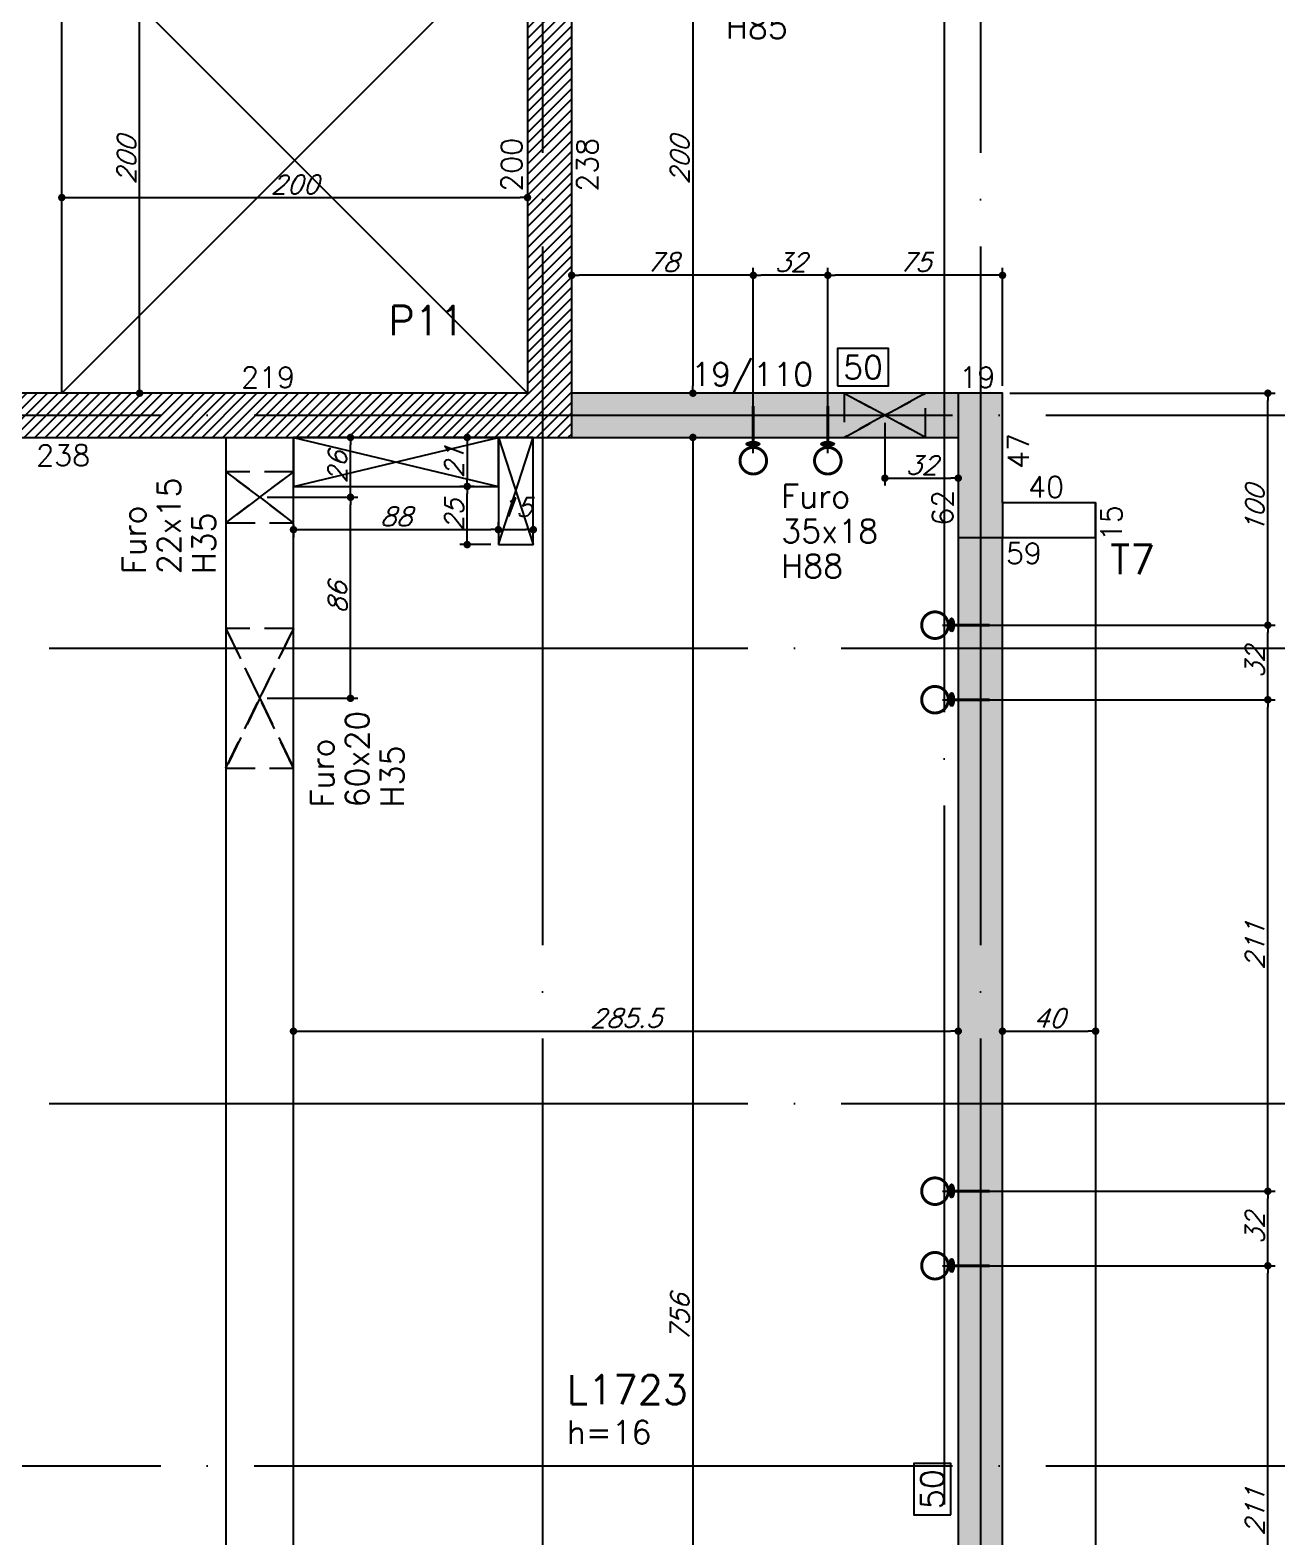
# Model space of a CAD drawing. Header units: millimetres. Extents: x -2368 to 4502, y -2283 to 2217.
# Drawn here: x 1837 to 2373, y 174 to 820 of the extents above; entities that cross this region are included whole.
import ezdxf
from ezdxf.enums import TextEntityAlignment as Align

# ---------------------------------------------------------------- set-up
doc = ezdxf.new("R2010")
doc.units = ezdxf.units.MM
doc.header["$LTSCALE"] = 50
doc.linetypes.add('EIXO', pattern=[6.8, 6, -0.4, 0, -0.4])
doc.linetypes.add('HIDDEN', pattern=[0.375, 0.25, -0.125])
for name, color, linetype in [('F-COTAS', 106, 'Continuous'), ('F-COTAS ANCORAGEM', 106, 'Continuous'), ('F-COTAS-FUROS', 50, 'Continuous'), ('F-COTAS-FUROS VIGA', 50, 'Continuous'), ('F-DESNIVEL-1', 254, 'Continuous'), ('F-EIXO', 12, 'EIXO'), ('F-FURO-PAREDE', 2, 'HIDDEN'), ('F-FURO-PAREDE-TEXTOS', 2, 'Continuous'), ('F-GANCHOS', 4, 'Continuous'), ('F-LAJES', 3, 'Continuous'), ('F-LAJES-DIM', 2, 'Continuous'), ('F-LAJES-NOME', 4, 'Continuous'), ('F-PILARES-DIM', 172, 'Continuous'), ('F-PILARES-HACH', 174, 'Continuous'), ('F-PILARES-M', 170, 'Continuous'), ('F-PILARES-NOME', 170, 'Continuous'), ('F-PILARES-S', 170, 'Continuous'), ('F-TEXTO', 6, 'Continuous'), ('F-VIGAS', 3, 'Continuous'), ('F-VIGAS-DIM', 2, 'Continuous'), ('F-VÃO', 1, 'Continuous')]:
    doc.layers.add(name, color=color, linetype=linetype)
doc.styles.add('CP-TEXT-INCL', font='romans.shx', dxfattribs={"oblique": 20})
doc.styles.add('MCP', font='romans.shx')
doc.styles.add('ROMANS', font='romans.shx')
doc.dimstyles.new('CP-COTAS-50', dxfattribs={"dimscale": 0.64, "dimtxt": 12.5, "dimasz": 5, "dimexe": 5, "dimexo": 5, "dimgap": 2.5, "dimtad": 1, "dimdec": 1, "dimdsep": 46, "dimtxsty": 'CP-TEXT-INCL', "dimblk1": 'DOT', "dimblk2": 'DOT', "dimsah": 1, "dimcen": 9, "dimclrd": 256, "dimclre": 256, "dimclrt": 256, "dimadec": 0, "dimazin": 0, "dimtfac": 1, "dimtdec": 1, "dimtmove": 2, "dimatfit": 3, "dimldrblk": 'DOT', "dimfxl": 0, "dimtolj": 1, "dimarcsym": 0})

# ---------------------------------------------------------------- blocks, each defined once
blk = doc.blocks.new('*U5')
at = {"layer": 'F-VIGAS-DIM', "color": 1}
blk.add_lwpolyline([(0, 0), (22, 0), (22, 16), (0, 16)], close=True, dxfattribs=at)
at = {"layer": 'F-VIGAS-DIM', "style": 'MCP'}
blk.add_attdef('DIM', text='', height=10, dxfattribs=at).set_placement((11, 8), align=Align.MIDDLE_CENTER)
blk = doc.blocks.new('*U13')
at = {"layer": 'F-EIXO'}
blk.add_line((0, 0), (4857.5, 0), dxfattribs=at)
at = {"layer": 'F-TEXTO', "style": 'ROMANS'}
blk.add_attdef('EIXO', text='', height=17.5, dxfattribs=at).set_placement((-28.21, 0), align=Align.MIDDLE_CENTER)
blk = doc.blocks.new('*U14')
at = {"layer": 'F-EIXO'}
blk.add_line((0, 0), (4945.5, 0), dxfattribs=at)
at = {"layer": 'F-TEXTO', "style": 'ROMANS'}
blk.add_attdef('EIXO', text='', height=17.5, dxfattribs=at).set_placement((-28.21, 0), align=Align.MIDDLE_CENTER)
blk = doc.blocks.new('*U18')
at = {"layer": 'F-EIXO'}
blk.add_line((0, 0), (0, -2728.58), dxfattribs=at)
at = {"layer": 'F-TEXTO', "style": 'ROMANS'}
blk.add_attdef('EIXO', text='', height=17.5, rotation=360, dxfattribs=at).set_placement((0, 28.21), align=Align.MIDDLE_CENTER)
blk = doc.blocks.new('*U23')
at = {"layer": 'F-EIXO'}
blk.add_line((0, 0), (0, -2828.58), dxfattribs=at)
at = {"layer": 'F-TEXTO', "style": 'ROMANS'}
blk.add_attdef('EIXO', text='', height=17.5, rotation=360, dxfattribs=at).set_placement((0, 28.21), align=Align.MIDDLE_CENTER)
blk = doc.blocks.new('_DOT')
at = {"color": 0, "linetype": 'ByBlock'}
blk.add_line((-0.5, 0), (-1, 0), dxfattribs=at)
at = {"color": 0, "linetype": 'ByBlock', "const_width": 0.5}
blk.add_lwpolyline([(-0.25, 0, 1), (0.25, 0, 1)], format="xyb", close=True, dxfattribs=at)
blk = doc.blocks.new('*D54')
at = {"layer": 'DEFPOINTS', "color": 0, "transparency": 16777216}
for p in [(1950.5, 390.6), (2236, 390.6), (2236, 390.6)]:
    blk.add_point(p, dxfattribs=at)
at = {"layer": 'F-COTAS', "lineweight": -2, "transparency": 16777216}
blk.add_line((1953.7, 390.6), (2232.8, 390.6), dxfattribs=at)
at = {"layer": 'F-COTAS', "lineweight": -2, "transparency": 16777216, "xscale": 3.2, "yscale": 3.2, "zscale": 3.2, "rotation": 180}
blk.add_blockref('_DOT', (1950.5, 390.6), dxfattribs=at)
at = {"layer": 'F-COTAS', "lineweight": -2, "transparency": 16777216, "xscale": 3.2, "yscale": 3.2, "zscale": 3.2}
blk.add_blockref('_DOT', (2236, 390.6), dxfattribs=at)
at = {"layer": 'F-COTAS', "transparency": 16777216, "insert": (2093.25, 396.2), "char_height": 8, "attachment_point": 5, "style": 'CP-TEXT-INCL'}
blk.add_mtext('\\A1;285.5', dxfattribs=at)
blk = doc.blocks.new('*D55')
at = {"layer": 'DEFPOINTS', "color": 0, "transparency": 16777216}
for p in [(2255, 390.6), (2295, 390.6), (2295, 390.6)]:
    blk.add_point(p, dxfattribs=at)
at = {"layer": 'F-COTAS', "lineweight": -2, "transparency": 16777216}
blk.add_line((2258.2, 390.6), (2291.8, 390.6), dxfattribs=at)
at = {"layer": 'F-COTAS', "lineweight": -2, "transparency": 16777216, "xscale": 3.2, "yscale": 3.2, "zscale": 3.2, "rotation": 180}
blk.add_blockref('_DOT', (2255, 390.6), dxfattribs=at)
at = {"layer": 'F-COTAS', "lineweight": -2, "transparency": 16777216, "xscale": 3.2, "yscale": 3.2, "zscale": 3.2}
blk.add_blockref('_DOT', (2295, 390.6), dxfattribs=at)
at = {"layer": 'F-COTAS', "transparency": 16777216, "insert": (2275, 396.2), "char_height": 8, "attachment_point": 5, "style": 'CP-TEXT-INCL'}
blk.add_mtext('\\A1;40', dxfattribs=at)
blk = doc.blocks.new('*D64')
at = {"layer": 'DEFPOINTS', "color": 0, "transparency": 16777216}
for p in [(1851, 748.47), (2051, 748.47), (2051, 748.47)]:
    blk.add_point(p, dxfattribs=at)
at = {"layer": 'F-COTAS', "lineweight": -2, "transparency": 16777216}
blk.add_line((1854.2, 748.47), (2047.8, 748.47), dxfattribs=at)
at = {"layer": 'F-COTAS', "lineweight": -2, "transparency": 16777216, "xscale": 3.2, "yscale": 3.2, "zscale": 3.2, "rotation": 180}
blk.add_blockref('_DOT', (1851, 748.47), dxfattribs=at)
at = {"layer": 'F-COTAS', "lineweight": -2, "transparency": 16777216, "xscale": 3.2, "yscale": 3.2, "zscale": 3.2}
blk.add_blockref('_DOT', (2051, 748.47), dxfattribs=at)
at = {"layer": 'F-COTAS', "transparency": 16777216, "insert": (1951, 754.07), "char_height": 8, "attachment_point": 5, "style": 'CP-TEXT-INCL'}
blk.add_mtext('\\A1;200', dxfattribs=at)
blk = doc.blocks.new('*D117')
at = {"layer": 'DEFPOINTS', "color": 0, "transparency": 16777216}
for p in [(2122.05, 864.5), (2122.05, 664.5), (2122.05, 664.5)]:
    blk.add_point(p, dxfattribs=at)
at = {"layer": 'F-COTAS', "lineweight": -2, "transparency": 16777216}
blk.add_line((2122.05, 861.3), (2122.05, 667.7), dxfattribs=at)
at = {"layer": 'F-COTAS', "lineweight": -2, "transparency": 16777216, "xscale": 3.2, "yscale": 3.2, "zscale": 3.2}
for p, rotation in [((2122.05, 864.5), 90), ((2122.05, 664.5), 270)]:
    blk.add_blockref('_DOT', p, dxfattribs=dict(at, rotation=rotation))
at = {"layer": 'F-COTAS', "transparency": 16777216, "insert": (2116.45, 764.5), "char_height": 8, "attachment_point": 5, "rotation": 90, "style": 'CP-TEXT-INCL'}
blk.add_mtext('\\A1;200', dxfattribs=at)
blk = doc.blocks.new('*D118')
at = {"layer": 'DEFPOINTS', "color": 0, "transparency": 16777216}
for p in [(2122.05, 645.5), (2122.05, -110.5), (2122.05, -110.5)]:
    blk.add_point(p, dxfattribs=at)
at = {"layer": 'F-COTAS', "lineweight": -2, "transparency": 16777216}
blk.add_line((2122.05, 642.3), (2122.05, -107.3), dxfattribs=at)
at = {"layer": 'F-COTAS', "lineweight": -2, "transparency": 16777216, "xscale": 3.2, "yscale": 3.2, "zscale": 3.2}
for p, rotation in [((2122.05, 645.5), 90), ((2122.05, -110.5), 270)]:
    blk.add_blockref('_DOT', p, dxfattribs=dict(at, rotation=rotation))
at = {"layer": 'F-COTAS', "transparency": 16777216, "insert": (2116.45, 267.5), "char_height": 8, "attachment_point": 5, "rotation": 90, "style": 'CP-TEXT-INCL'}
blk.add_mtext('\\A1;756', dxfattribs=at)
blk = doc.blocks.new('*D212')
at = {"layer": 'DEFPOINTS', "color": 0, "transparency": 16777216}
for p in [(2796, 1664.5), (2927.77, 1664.5), (2255, -894.5)]:
    blk.add_point(p, dxfattribs=at)
at = {"layer": 'F-COTAS', "lineweight": -2, "transparency": 16777216}
for p, q in [((2799.2, 1664.5), (2930.97, 1664.5)), ((2927.77, -891.3), (2927.77, 1661.3)), ((2258.2, -894.5), (2930.97, -894.5))]:
    blk.add_line(p, q, dxfattribs=at)
at = {"layer": 'F-COTAS', "lineweight": -2, "transparency": 16777216, "xscale": 3.2, "yscale": 3.2, "zscale": 3.2}
for p, rotation in [((2927.77, 1664.5), 90), ((2927.77, -894.5), 270)]:
    blk.add_blockref('_DOT', p, dxfattribs=dict(at, rotation=rotation))
at = {"layer": 'F-COTAS', "transparency": 16777216, "insert": (2922.17, 385), "char_height": 8, "attachment_point": 5, "rotation": 90, "style": 'CP-TEXT-INCL'}
blk.add_mtext('\\A1;2559', dxfattribs=at)
blk = doc.blocks.new('*U288')
at = {"layer": 'F-VÃO'}
for p, q in [((0, 0), (15, 46)), ((0, 46), (15, 0))]:
    blk.add_line(p, q, dxfattribs=at)
at = {"layer": 'F-VÃO', "color": 3}
blk.add_lwpolyline([(0, 0), (15, 0), (15, 46), (0, 46)], close=True, dxfattribs=at)
blk = doc.blocks.new('*U279')
at = {"layer": 'F-VÃO'}
for p, q in [((0, 0), (88, 21)), ((0, 21), (88, 0))]:
    blk.add_line(p, q, dxfattribs=at)
at = {"layer": 'F-VÃO', "color": 3}
blk.add_lwpolyline([(0, 0), (88, 0), (88, 21), (0, 21)], close=True, dxfattribs=at)
blk = doc.blocks.new('*D317')
at = {"layer": 'DEFPOINTS', "color": 0, "transparency": 16777216}
for p in [(1950.5, 611.15), (2038.5, 611.15), (2038.5, 605.91)]:
    blk.add_point(p, dxfattribs=at)
at = {"layer": 'F-COTAS-FUROS', "lineweight": -2, "transparency": 16777216}
for p, q in [((1950.5, 607.95), (1950.5, 602.71)), ((1953.7, 605.91), (2035.3, 605.91)), ((2038.5, 607.95), (2038.5, 602.71))]:
    blk.add_line(p, q, dxfattribs=at)
at = {"layer": 'F-COTAS-FUROS', "lineweight": -2, "transparency": 16777216, "xscale": 3.2, "yscale": 3.2, "zscale": 3.2, "rotation": 180}
blk.add_blockref('_DOT', (1950.5, 605.91), dxfattribs=at)
at = {"layer": 'F-COTAS-FUROS', "lineweight": -2, "transparency": 16777216, "xscale": 3.2, "yscale": 3.2, "zscale": 3.2}
blk.add_blockref('_DOT', (2038.5, 605.91), dxfattribs=at)
at = {"layer": 'F-COTAS-FUROS', "transparency": 16777216, "insert": (1994.5, 611.51), "char_height": 8, "attachment_point": 5, "style": 'CP-TEXT-INCL'}
blk.add_mtext('\\A1;88', dxfattribs=at)
blk = doc.blocks.new('*D318')
at = {"layer": 'DEFPOINTS', "color": 0, "transparency": 16777216}
for p in [(2038.5, 602.71), (2053.5, 605.91), (2053.5, 602.71)]:
    blk.add_point(p, dxfattribs=at)
at = {"layer": 'F-COTAS-FUROS', "lineweight": -2, "transparency": 16777216}
for p, q in [((2038.5, 605.91), (2038.5, 609.11)), ((2053.5, 605.91), (2053.5, 609.11)), ((2041.7, 605.91), (2050.3, 605.91))]:
    blk.add_line(p, q, dxfattribs=at)
at = {"layer": 'F-COTAS-FUROS', "lineweight": -2, "transparency": 16777216, "xscale": 3.2, "yscale": 3.2, "zscale": 3.2, "rotation": 180}
blk.add_blockref('_DOT', (2038.5, 605.91), dxfattribs=at)
at = {"layer": 'F-COTAS-FUROS', "lineweight": -2, "transparency": 16777216, "xscale": 3.2, "yscale": 3.2, "zscale": 3.2}
blk.add_blockref('_DOT', (2053.5, 605.91), dxfattribs=at)
at = {"layer": 'F-COTAS-FUROS', "transparency": 16777216, "insert": (2046, 615.51), "char_height": 8, "attachment_point": 5, "style": 'CP-TEXT-INCL'}
blk.add_mtext('\\A1;15', dxfattribs=at)
blk = doc.blocks.new('*D319')
at = {"layer": 'DEFPOINTS', "color": 0, "transparency": 16777216}
for p in [(2030.16, 645.5), (2025.11, 624.5), (2028.29, 624.5)]:
    blk.add_point(p, dxfattribs=at)
at = {"layer": 'F-COTAS-FUROS', "lineweight": -2, "transparency": 16777216}
for p, q in [((2026.96, 645.5), (2021.91, 645.5)), ((2025.11, 642.3), (2025.11, 627.7)), ((2025.09, 624.5), (2021.91, 624.5))]:
    blk.add_line(p, q, dxfattribs=at)
at = {"layer": 'F-COTAS-FUROS', "lineweight": -2, "transparency": 16777216, "xscale": 3.2, "yscale": 3.2, "zscale": 3.2}
for p, rotation in [((2025.11, 645.5), 90), ((2025.11, 624.5), 270)]:
    blk.add_blockref('_DOT', p, dxfattribs=dict(at, rotation=rotation))
at = {"layer": 'F-COTAS-FUROS', "transparency": 16777216, "insert": (2019.51, 635), "char_height": 8, "attachment_point": 5, "rotation": 90, "style": 'CP-TEXT-INCL'}
blk.add_mtext('\\A1;21', dxfattribs=at)
blk = doc.blocks.new('*D320')
at = {"layer": 'DEFPOINTS', "color": 0, "transparency": 16777216}
for p in [(2025.11, 624.5), (2031.28, 624.5), (2038.5, 599.48)]:
    blk.add_point(p, dxfattribs=at)
at = {"layer": 'F-COTAS-FUROS', "lineweight": -2, "transparency": 16777216}
for p, q in [((2028.08, 624.5), (2021.91, 624.5)), ((2025.11, 602.68), (2025.11, 621.3)), ((2035.3, 599.48), (2021.91, 599.48))]:
    blk.add_line(p, q, dxfattribs=at)
at = {"layer": 'F-COTAS-FUROS', "lineweight": -2, "transparency": 16777216, "xscale": 3.2, "yscale": 3.2, "zscale": 3.2}
for p, rotation in [((2025.11, 624.5), 90), ((2025.11, 599.48), 270)]:
    blk.add_blockref('_DOT', p, dxfattribs=dict(at, rotation=rotation))
at = {"layer": 'F-COTAS-FUROS', "transparency": 16777216, "insert": (2019.51, 611.99), "char_height": 8, "attachment_point": 5, "rotation": 90, "style": 'CP-TEXT-INCL'}
blk.add_mtext('\\A1;25', dxfattribs=at)
blk = doc.blocks.new('*D393')
at = {"layer": 'DEFPOINTS', "color": 0, "transparency": 16777216}
for p in [(1884.43, 864.5), (1889.21, 864.5), (1889.21, 664.5)]:
    blk.add_point(p, dxfattribs=at)
at = {"layer": 'F-COTAS', "lineweight": -2, "transparency": 16777216}
for p, q in [((1886.01, 864.5), (1881.23, 864.5)), ((1884.43, 667.7), (1884.43, 861.3)), ((1886.01, 664.5), (1881.23, 664.5))]:
    blk.add_line(p, q, dxfattribs=at)
at = {"layer": 'F-COTAS', "lineweight": -2, "transparency": 16777216, "xscale": 3.2, "yscale": 3.2, "zscale": 3.2}
for p, rotation in [((1884.43, 864.5), 90), ((1884.43, 664.5), 270)]:
    blk.add_blockref('_DOT', p, dxfattribs=dict(at, rotation=rotation))
at = {"layer": 'F-COTAS', "transparency": 16777216, "insert": (1878.83, 764.5), "char_height": 8, "attachment_point": 5, "rotation": 90, "style": 'CP-TEXT-INCL'}
blk.add_mtext('\\A1;200', dxfattribs=at)
blk = doc.blocks.new('*D414')
at = {"layer": 'DEFPOINTS', "color": 0, "linetype": 'Continuous', "transparency": 16777216}
for p in [(1936, 619.8), (1974.99, 619.8), (1936, 533.5)]:
    blk.add_point(p, dxfattribs=at)
at = {"layer": 'F-COTAS-FUROS VIGA', "linetype": 'Continuous', "lineweight": -2, "transparency": 16777216}
for p, q in [((1939.2, 619.8), (1978.19, 619.8)), ((1974.99, 536.7), (1974.99, 616.6)), ((1939.2, 533.5), (1978.19, 533.5))]:
    blk.add_line(p, q, dxfattribs=at)
at = {"layer": 'F-COTAS-FUROS VIGA', "linetype": 'Continuous', "lineweight": -2, "transparency": 16777216, "xscale": 3.2, "yscale": 3.2, "zscale": 3.2}
for p, rotation in [((1974.99, 619.8), 90), ((1974.99, 533.5), 270)]:
    blk.add_blockref('_DOT', p, dxfattribs=dict(at, rotation=rotation))
at = {"layer": 'F-COTAS-FUROS VIGA', "linetype": 'Continuous', "transparency": 16777216, "insert": (1969.39, 576.65), "char_height": 8, "attachment_point": 5, "rotation": 90, "style": 'CP-TEXT-INCL'}
blk.add_mtext('\\A1;86', dxfattribs=at)
blk = doc.blocks.new('*D404')
at = {"layer": 'DEFPOINTS', "color": 0, "linetype": 'Continuous', "transparency": 16777216}
for p in [(2204.5, 655), (2236, 633.48), (2236, 628.02)]:
    blk.add_point(p, dxfattribs=at)
at = {"layer": 'F-COTAS-FUROS VIGA', "linetype": 'Continuous', "lineweight": -2, "transparency": 16777216}
for p, q in [((2204.5, 651.8), (2204.5, 624.82)), ((2207.7, 628.02), (2232.8, 628.02)), ((2236, 630.28), (2236, 624.82))]:
    blk.add_line(p, q, dxfattribs=at)
at = {"layer": 'F-COTAS-FUROS VIGA', "linetype": 'Continuous', "lineweight": -2, "transparency": 16777216, "xscale": 3.2, "yscale": 3.2, "zscale": 3.2, "rotation": 180}
blk.add_blockref('_DOT', (2204.5, 628.02), dxfattribs=at)
at = {"layer": 'F-COTAS-FUROS VIGA', "linetype": 'Continuous', "lineweight": -2, "transparency": 16777216, "xscale": 3.2, "yscale": 3.2, "zscale": 3.2}
blk.add_blockref('_DOT', (2236, 628.02), dxfattribs=at)
at = {"layer": 'F-COTAS-FUROS VIGA', "linetype": 'Continuous', "transparency": 16777216, "insert": (2220.25, 633.62), "char_height": 8, "attachment_point": 5, "style": 'CP-TEXT-INCL'}
blk.add_mtext('\\A1;32', dxfattribs=at)
blk = doc.blocks.new('*D409')
at = {"layer": 'DEFPOINTS', "color": 0, "linetype": 'Continuous', "transparency": 16777216}
for p in [(1958.7, 645.5), (1974.99, 645.5), (1958.7, 619.8)]:
    blk.add_point(p, dxfattribs=at)
at = {"layer": 'F-COTAS-FUROS VIGA', "linetype": 'Continuous', "lineweight": -2, "transparency": 16777216}
for p, q in [((1961.9, 645.5), (1978.19, 645.5)), ((1974.99, 623), (1974.99, 642.3)), ((1961.9, 619.8), (1978.19, 619.8))]:
    blk.add_line(p, q, dxfattribs=at)
at = {"layer": 'F-COTAS-FUROS VIGA', "linetype": 'Continuous', "lineweight": -2, "transparency": 16777216, "xscale": 3.2, "yscale": 3.2, "zscale": 3.2}
for p, rotation in [((1974.99, 645.5), 90), ((1974.99, 619.8), 270)]:
    blk.add_blockref('_DOT', p, dxfattribs=dict(at, rotation=rotation))
at = {"layer": 'F-COTAS-FUROS VIGA', "linetype": 'Continuous', "transparency": 16777216, "insert": (1969.39, 632.65), "char_height": 8, "attachment_point": 5, "rotation": 90, "style": 'CP-TEXT-INCL'}
blk.add_mtext('\\A1;26', dxfattribs=at)
blk = doc.blocks.new('PB-ANC_VISTA')
at = {"layer": 'F-GANCHOS'}
h = blk.add_hatch(color=256, dxfattribs=at)
edge = h.paths.add_edge_path()
edge.add_ellipse((0, 0.0049), major_axis=(-0.0142, 0), ratio=0.343552, start_angle=152.7965, end_angle=253.9579, ccw=False)
edge.add_spline(control_points=[(0.0126, 0.0027), (0.0118, 0.0035), (0.0109, 0.0039), (0.0094, 0.0046), (0.0089, 0.0048), (0.0084, 0.0049)], knot_values=[3.709013, 3.709013, 3.709013, 3.709013, 3.826962, 3.826962, 3.975536, 3.975536, 3.975536, 3.975536], degree=3, periodic=0)
edge.add_spline(control_points=[(0.0084, 0.0049), (0.0083, 0.005), (0.0082, 0.005), (0.0075, 0.0052), (0.0068, 0.0054), (0.0054, 0.0056), (0.0046, 0.0057), (0.0025, 0.006), (0.001, 0.006), (-0.0019, 0.006), (-0.0033, 0.0059), (-0.006, 0.0055), (-0.0072, 0.0053), (-0.0083, 0.005), (-0.0084, 0.0049), (-0.0084, 0.0049)], knot_values=[3.975536, 3.975536, 3.975536, 3.975536, 4.020815, 4.020815, 4.214669, 4.214669, 4.408523, 4.408523, 4.746248, 4.746248, 5.083972, 5.083972, 5.421697, 5.421697, 5.450325, 5.450325, 5.450325, 5.450325], degree=3, periodic=0)
edge.add_spline(control_points=[(-0.0084, 0.0049), (-0.009, 0.0047), (-0.0094, 0.0046), (-0.0101, 0.0043), (-0.0109, 0.004), (-0.0119, 0.0031), (-0.0123, 0.0028), (-0.0125, 0.0026)], knot_values=[5.450325, 5.450325, 5.450325, 5.450325, 5.63804, 5.63804, 5.767465, 5.767465, 5.83324, 5.83324, 5.83324, 5.83324], degree=3, periodic=0)
edge.add_ellipse((0, 0.0049), major_axis=(-0.0142, 0), ratio=0.343552, start_angle=286.0421, end_angle=388.2135, ccw=False)
edge.add_arc((0, 0.0406), 0.0312, 262.7795, 270)
edge.add_arc((0, 0.0406), 0.0312, 270, 277.2205)
edge = h.paths.add_edge_path()
edge.add_spline(control_points=[(-0.0084, 0.0049), (-0.0081, 0.0048), (-0.0077, 0.0047), (-0.0062, 0.0044), (-0.0049, 0.0042), (-0.0022, 0.0039), (-0.0008, 0.0039), (0.0023, 0.0039), (0.0039, 0.004), (0.0065, 0.0044), (0.0076, 0.0047), (0.0084, 0.0049)], knot_values=[0.872578, 0.872578, 0.872578, 0.872578, 0.983497, 0.983497, 1.300773, 1.300773, 1.618048, 1.618048, 1.991026, 1.991026, 2.268927, 2.268927, 2.268927, 2.268927], degree=3, periodic=0)
edge.add_spline(control_points=[(0.0084, 0.0049), (0.0089, 0.0048), (0.0094, 0.0046), (0.0109, 0.0039), (0.0118, 0.0035), (0.0126, 0.0027)], knot_values=[3.709013, 3.709013, 3.709013, 3.709013, 3.857587, 3.857587, 3.975536, 3.975536, 3.975536, 3.975536], degree=3, periodic=0)
edge.add_ellipse((0, 0.0049), major_axis=(-0.0142, 0), ratio=0.343552, start_angle=28.2135, end_angle=152.7965, ccw=False)
edge.add_spline(control_points=[(-0.0125, 0.0026), (-0.0123, 0.0028), (-0.0119, 0.0031), (-0.0109, 0.004), (-0.0101, 0.0043), (-0.0094, 0.0046), (-0.009, 0.0047), (-0.0084, 0.0049)], knot_values=[5.450325, 5.450325, 5.450325, 5.450325, 5.5161, 5.5161, 5.645525, 5.645525, 5.83324, 5.83324, 5.83324, 5.83324], degree=3, periodic=0)
blk.add_line((0.0031, 0.0093), (-0.0031, 0.0093), dxfattribs=at)
at = {"layer": 'F-GANCHOS', "const_width": 0.00625}
blk.add_lwpolyline([(-0.0005, 0.0121, -1), (-0.0005, 0.0683, -1)], format="xyb", close=True, dxfattribs=at)
blk.add_lwpolyline([(-0.0005, -0.0757), (-0.0005, 0.0098)], dxfattribs=at)
at = {"layer": 'F-GANCHOS'}
blk.add_ellipse((0, 0.0049), major_axis=(-0.0142, 0), ratio=0.343552, dxfattribs=at)
for points, knots in [([(0.0126, 0.0027), (0.0118, 0.0035), (0.0109, 0.0039), (0.0091, 0.0047), (0.0086, 0.0049), (0.0075, 0.0052), (0.0068, 0.0054), (0.0054, 0.0056), (0.0046, 0.0057), (0.0025, 0.006), (0.001, 0.006), (-0.0019, 0.006), (-0.0033, 0.0059), (-0.006, 0.0055), (-0.0072, 0.0053), (-0.0088, 0.0048), (-0.0094, 0.0046), (-0.0101, 0.0043), (-0.0109, 0.004), (-0.0119, 0.0031), (-0.0123, 0.0028), (-0.0125, 0.0026)], [3.709013, 3.709013, 3.709013, 3.709013, 3.826962, 3.826962, 4.020815, 4.020815, 4.214669, 4.214669, 4.408523, 4.408523, 4.746248, 4.746248, 5.083972, 5.083972, 5.421697, 5.421697, 5.63804, 5.63804, 5.767465, 5.767465, 5.83324, 5.83324, 5.83324, 5.83324]), ([(-0.0084, 0.0049), (-0.0081, 0.0048), (-0.0077, 0.0047), (-0.0062, 0.0044), (-0.0049, 0.0042), (-0.0022, 0.0039), (-0.0008, 0.0039), (0.0023, 0.0039), (0.0039, 0.004), (0.0065, 0.0044), (0.0076, 0.0047), (0.0084, 0.0049)], [0.872578, 0.872578, 0.872578, 0.872578, 0.983497, 0.983497, 1.300773, 1.300773, 1.618048, 1.618048, 1.991026, 1.991026, 2.268927, 2.268927, 2.268927, 2.268927])]:
    blk.add_open_spline(points, degree=3, knots=knots, dxfattribs=at)
blk = doc.blocks.new('*U455')
at = {"layer": 'F-GANCHOS', "xscale": 203.1746031736276, "yscale": 203.1746031736276, "zscale": 203.1746031736276}
blk.add_blockref('PB-ANC_VISTA', (6.25, 127.07), dxfattribs=at)
blk = doc.blocks.new('*U456')
at = {"layer": 'F-GANCHOS', "xscale": 203.1746031736276, "yscale": 203.1746031736276, "zscale": 203.1746031736276}
blk.add_blockref('PB-ANC_VISTA', (6.25, 91.49), dxfattribs=at)
blk = doc.blocks.new('*D483')
at = {"layer": 'DEFPOINTS', "color": 0, "transparency": 16777216}
for p in [(2226, 289.9), (2368.95, 289.9), (2226, 78.9)]:
    blk.add_point(p, dxfattribs=at)
at = {"layer": 'F-COTAS ANCORAGEM', "lineweight": -2, "transparency": 16777216}
for p, q in [((2229.2, 289.9), (2372.15, 289.9)), ((2368.95, 82.1), (2368.95, 286.7)), ((2229.2, 78.9), (2372.15, 78.9))]:
    blk.add_line(p, q, dxfattribs=at)
at = {"layer": 'F-COTAS ANCORAGEM', "lineweight": -2, "transparency": 16777216, "xscale": 3.2, "yscale": 3.2, "zscale": 3.2}
for p, rotation in [((2368.95, 289.9), 90), ((2368.95, 78.9), 270)]:
    blk.add_blockref('_DOT', p, dxfattribs=dict(at, rotation=rotation))
at = {"layer": 'F-COTAS ANCORAGEM', "transparency": 16777216, "insert": (2363.35, 184.4), "char_height": 8, "attachment_point": 5, "rotation": 90, "style": 'CP-TEXT-INCL'}
blk.add_mtext('\\A1;211', dxfattribs=at)
blk = doc.blocks.new('*D484')
at = {"layer": 'DEFPOINTS', "color": 0, "transparency": 16777216}
for p in [(2226, 321.9), (2368.95, 321.9), (2226, 289.9)]:
    blk.add_point(p, dxfattribs=at)
at = {"layer": 'F-COTAS ANCORAGEM', "lineweight": -2, "transparency": 16777216}
for p, q in [((2229.2, 321.9), (2372.15, 321.9)), ((2368.95, 293.1), (2368.95, 318.7)), ((2229.2, 289.9), (2372.15, 289.9))]:
    blk.add_line(p, q, dxfattribs=at)
at = {"layer": 'F-COTAS ANCORAGEM', "lineweight": -2, "transparency": 16777216, "xscale": 3.2, "yscale": 3.2, "zscale": 3.2}
for p, rotation in [((2368.95, 321.9), 90), ((2368.95, 289.9), 270)]:
    blk.add_blockref('_DOT', p, dxfattribs=dict(at, rotation=rotation))
at = {"layer": 'F-COTAS ANCORAGEM', "transparency": 16777216, "insert": (2363.35, 305.9), "char_height": 8, "attachment_point": 5, "rotation": 90, "style": 'CP-TEXT-INCL'}
blk.add_mtext('\\A1;32', dxfattribs=at)
blk = doc.blocks.new('*D485')
at = {"layer": 'DEFPOINTS', "color": 0, "transparency": 16777216}
for p in [(2226, 532.9), (2368.95, 532.9), (2226, 321.9)]:
    blk.add_point(p, dxfattribs=at)
at = {"layer": 'F-COTAS ANCORAGEM', "lineweight": -2, "transparency": 16777216}
for p, q in [((2229.2, 532.9), (2372.15, 532.9)), ((2368.95, 325.1), (2368.95, 529.7)), ((2229.2, 321.9), (2372.15, 321.9))]:
    blk.add_line(p, q, dxfattribs=at)
at = {"layer": 'F-COTAS ANCORAGEM', "lineweight": -2, "transparency": 16777216, "xscale": 3.2, "yscale": 3.2, "zscale": 3.2}
for p, rotation in [((2368.95, 532.9), 90), ((2368.95, 321.9), 270)]:
    blk.add_blockref('_DOT', p, dxfattribs=dict(at, rotation=rotation))
at = {"layer": 'F-COTAS ANCORAGEM', "transparency": 16777216, "insert": (2363.35, 427.4), "char_height": 8, "attachment_point": 5, "rotation": 90, "style": 'CP-TEXT-INCL'}
blk.add_mtext('\\A1;211', dxfattribs=at)
blk = doc.blocks.new('*D486')
at = {"layer": 'DEFPOINTS', "color": 0, "transparency": 16777216}
for p in [(2226, 564.9), (2368.95, 564.9), (2226, 532.9)]:
    blk.add_point(p, dxfattribs=at)
at = {"layer": 'F-COTAS ANCORAGEM', "lineweight": -2, "transparency": 16777216}
for p, q in [((2229.2, 564.9), (2372.15, 564.9)), ((2368.95, 536.1), (2368.95, 561.7)), ((2229.2, 532.9), (2372.15, 532.9))]:
    blk.add_line(p, q, dxfattribs=at)
at = {"layer": 'F-COTAS ANCORAGEM', "lineweight": -2, "transparency": 16777216, "xscale": 3.2, "yscale": 3.2, "zscale": 3.2}
for p, rotation in [((2368.95, 564.9), 90), ((2368.95, 532.9), 270)]:
    blk.add_blockref('_DOT', p, dxfattribs=dict(at, rotation=rotation))
at = {"layer": 'F-COTAS ANCORAGEM', "transparency": 16777216, "insert": (2363.35, 548.9), "char_height": 8, "attachment_point": 5, "rotation": 90, "style": 'CP-TEXT-INCL'}
blk.add_mtext('\\A1;32', dxfattribs=at)
blk = doc.blocks.new('*D487')
at = {"layer": 'DEFPOINTS', "color": 0, "transparency": 16777216}
for p in [(2255, 664.5), (2368.95, 664.5), (2226, 564.9)]:
    blk.add_point(p, dxfattribs=at)
at = {"layer": 'F-COTAS ANCORAGEM', "lineweight": -2, "transparency": 16777216}
for p, q in [((2258.2, 664.5), (2372.15, 664.5)), ((2368.95, 568.1), (2368.95, 661.3)), ((2229.2, 564.9), (2372.15, 564.9))]:
    blk.add_line(p, q, dxfattribs=at)
at = {"layer": 'F-COTAS ANCORAGEM', "lineweight": -2, "transparency": 16777216, "xscale": 3.2, "yscale": 3.2, "zscale": 3.2}
for p, rotation in [((2368.95, 664.5), 90), ((2368.95, 564.9), 270)]:
    blk.add_blockref('_DOT', p, dxfattribs=dict(at, rotation=rotation))
at = {"layer": 'F-COTAS ANCORAGEM', "transparency": 16777216, "insert": (2363.35, 614.7), "char_height": 8, "attachment_point": 5, "rotation": 90, "style": 'CP-TEXT-INCL'}
blk.add_mtext('\\A1;100', dxfattribs=at)
blk = doc.blocks.new('*D488')
at = {"layer": 'DEFPOINTS', "color": 0, "transparency": 16777216}
for p in [(2179.98, 715.1), (2255, 664.5), (2179.98, 635.5)]:
    blk.add_point(p, dxfattribs=at)
at = {"layer": 'F-COTAS ANCORAGEM', "lineweight": -2, "transparency": 16777216}
for p, q in [((2179.98, 638.7), (2179.98, 718.3)), ((2255, 667.7), (2255, 718.3)), ((2251.8, 715.1), (2183.18, 715.1))]:
    blk.add_line(p, q, dxfattribs=at)
at = {"layer": 'F-COTAS ANCORAGEM', "lineweight": -2, "transparency": 16777216, "xscale": 3.2, "yscale": 3.2, "zscale": 3.2, "rotation": 180}
blk.add_blockref('_DOT', (2179.98, 715.1), dxfattribs=at)
at = {"layer": 'F-COTAS ANCORAGEM', "lineweight": -2, "transparency": 16777216, "xscale": 3.2, "yscale": 3.2, "zscale": 3.2}
blk.add_blockref('_DOT', (2255, 715.1), dxfattribs=at)
at = {"layer": 'F-COTAS ANCORAGEM', "transparency": 16777216, "insert": (2217.49, 720.7), "char_height": 8, "attachment_point": 5, "style": 'CP-TEXT-INCL'}
blk.add_mtext('\\A1;75', dxfattribs=at)
blk = doc.blocks.new('*D489')
at = {"layer": 'DEFPOINTS', "color": 0, "transparency": 16777216}
for p in [(2147.98, 715.1), (2147.98, 635.5), (2179.98, 635.5)]:
    blk.add_point(p, dxfattribs=at)
at = {"layer": 'F-COTAS ANCORAGEM', "lineweight": -2, "transparency": 16777216}
for p, q in [((2147.98, 638.7), (2147.98, 718.3)), ((2179.98, 638.7), (2179.98, 718.3)), ((2176.78, 715.1), (2151.18, 715.1))]:
    blk.add_line(p, q, dxfattribs=at)
at = {"layer": 'F-COTAS ANCORAGEM', "lineweight": -2, "transparency": 16777216, "xscale": 3.2, "yscale": 3.2, "zscale": 3.2, "rotation": 180}
blk.add_blockref('_DOT', (2147.98, 715.1), dxfattribs=at)
at = {"layer": 'F-COTAS ANCORAGEM', "lineweight": -2, "transparency": 16777216, "xscale": 3.2, "yscale": 3.2, "zscale": 3.2}
blk.add_blockref('_DOT', (2179.98, 715.1), dxfattribs=at)
at = {"layer": 'F-COTAS ANCORAGEM', "transparency": 16777216, "insert": (2163.98, 720.7), "char_height": 8, "attachment_point": 5, "style": 'CP-TEXT-INCL'}
blk.add_mtext('\\A1;32', dxfattribs=at)
blk = doc.blocks.new('*D490')
at = {"layer": 'DEFPOINTS', "color": 0, "transparency": 16777216}
for p in [(2070, 715.1), (2070, 711.93), (2147.98, 635.5)]:
    blk.add_point(p, dxfattribs=at)
at = {"layer": 'F-COTAS ANCORAGEM', "lineweight": -2, "transparency": 16777216}
for p, q in [((2070, 715.13), (2070, 718.3)), ((2147.98, 638.7), (2147.98, 718.3)), ((2144.78, 715.1), (2073.2, 715.1))]:
    blk.add_line(p, q, dxfattribs=at)
at = {"layer": 'F-COTAS ANCORAGEM', "lineweight": -2, "transparency": 16777216, "xscale": 3.2, "yscale": 3.2, "zscale": 3.2, "rotation": 180}
blk.add_blockref('_DOT', (2070, 715.1), dxfattribs=at)
at = {"layer": 'F-COTAS ANCORAGEM', "lineweight": -2, "transparency": 16777216, "xscale": 3.2, "yscale": 3.2, "zscale": 3.2}
blk.add_blockref('_DOT', (2147.98, 715.1), dxfattribs=at)
at = {"layer": 'F-COTAS ANCORAGEM', "transparency": 16777216, "insert": (2108.99, 720.7), "char_height": 8, "attachment_point": 5, "style": 'CP-TEXT-INCL'}
blk.add_mtext('\\A1;78', dxfattribs=at)

msp = doc.modelspace()

# ---------------------------------------------------------------- hatches: boundary and pattern name
at = {"layer": 'F-PILARES-HACH', "linetype": 'Continuous'}
h = msp.add_hatch(dxfattribs=at)
h.set_pattern_fill('ANSI31', color=256, style=0)
h.set_pattern_definition([(45, (0, 10000), (-2.245064, 2.245064), [])])
h.paths.add_polyline_path([(2070, 645.5), (2070, 883.5), (1832, 883.5), (1832, 864.5), (2051, 864.5), (2051, 664.5), (1832, 664.5), (1832, 645.5)], flags=16)

# ---------------------------------------------------------------- linework, layer by layer
at = {"layer": 'F-DESNIVEL-1', "linetype": 'Continuous'}
for points in [[(2070.1, 664.5), (2070.1, 645.5), (2235.9, 645.5)], [(2070.1, 664.5), (2235.9, 645.5), (2235.9, 664.5)], [(2070.1, 664.5), (2235.9, 664.5), (2070.1, 664.5)], [(2255, -4.5), (2255, 602.37), (2236, 602.37)], [(2255, -4.5), (2236, 602.37), (2236, -4.5)]]:
    msp.add_solid(points, dxfattribs=at)
at = {"layer": 'F-DESNIVEL-1'}
msp.add_solid([(2255, 602.47), (2236, 602.47), (2255, 664.5), (2236, 664.5)], dxfattribs=at)
at = {"layer": 'F-FURO-PAREDE'}
for points in [[(2204.5, 655), (2187, 645.5), (2222, 645.5), (2204.5, 655), (2222, 645.5), (2222, 664.5), (2204.5, 655), (2222, 664.5), (2187, 664.5), (2204.5, 655), (2187, 664.5), (2187, 645.5), (2204.5, 655)], [(1936, 619.801), (1950.5, 608.801), (1950.5, 630.801), (1936, 619.801), (1950.5, 630.801), (1921.5, 630.801), (1936, 619.801), (1921.5, 630.801), (1921.5, 608.801), (1936, 619.801), (1921.5, 608.801), (1950.5, 608.801), (1936, 619.801)], [(1936, 533.5), (1950.5, 503.5), (1950.5, 563.5), (1936, 533.5), (1950.5, 563.5), (1921.5, 563.5), (1936, 533.5), (1921.5, 563.5), (1921.5, 503.5), (1936, 533.5), (1921.5, 503.5), (1950.5, 503.5), (1936, 533.5)]]:
    msp.add_lwpolyline(points, dxfattribs=at)
at = {"layer": 'F-LAJES', "linetype": 'Continuous'}
for p, q in [((2255, 617.5), (2295, 617.5)), ((2295, 617.5), (2295, -855.5))]:
    msp.add_line(p, q, dxfattribs=at)
at = {"layer": 'F-PILARES-M', "linetype": 'Continuous'}
msp.add_line((2255, 617.47), (2255, 602.37), dxfattribs=at)
msp.add_lwpolyline([(2236, 602.47), (2295, 602.47), (2295, 617.47), (2255, 617.47), (2255, 664.5), (2236, 664.5), (2236, 602.47)], dxfattribs=at)
at = {"layer": 'F-PILARES-S', "linetype": 'Continuous'}
msp.add_lwpolyline([(2070, 645.5), (2070, 883.5), (1832, 883.5), (1832, 864.5), (2051, 864.5), (2051, 664.5), (1832, 664.5), (1832, 645.5), (2070, 645.5)], dxfattribs=at)
at = {"layer": 'F-VIGAS'}
for points in [[(1851, 664.5), (1851, 864.5)], [(2236, 664.5), (2070, 664.5)], [(1921.5, 645.5), (1921.5, -110.5)], [(1950.5, -110.5), (1950.5, 645.5)], [(2070, 645.5), (2236, 645.5)], [(2236, 602.47), (2236, 25.5)], [(2255, -4.5), (2255, 602.47)]]:
    msp.add_lwpolyline(points, dxfattribs=at)
at = {"layer": 'F-VÃO'}
for p, q in [((1851, 664.5), (2051, 864.5)), ((1851, 864.5), (2051, 664.5))]:
    msp.add_line(p, q, dxfattribs=at)

# ---------------------------------------------------------------- block references
at = {"layer": 'F-COTAS'}
for name, p, rotation in [('*U456', (2154.125, 735.162), 180), ('*U456', (2186.125, 735.162), 180), ('*U455', (2361.239, 558.752), 90), ('*U455', (2361.239, 526.752), 90), ('*U455', (2361.239, 315.752), 90), ('*U455', (2361.239, 283.752), 90)]:
    msp.add_blockref(name, p, dxfattribs=dict(at, rotation=rotation))
at = {"layer": 'F-EIXO', "linetype": 'Continuous'}
for name, p in [('*U23', (2230, 1847.82)), ('*U18', (2057.5, 1747.82)), ('*U18', (2245.5, 1747.82)), ('*U13', (-1807.517, 655)), ('*U14', (-1895.471, 555)), ('*U14', (-1895.471, 359.5)), ('*U13', (-1807.517, 204))]:
    msp.add_blockref(name, p, dxfattribs=at)
at = {"layer": 'F-VIGAS-DIM', "linetype": 'Continuous'}
msp.add_blockref('*U5', (2184.098, 667.625), dxfattribs=at).add_auto_attribs({'DIM': '50'})
at = {"layer": 'F-VIGAS-DIM', "linetype": 'Continuous', "rotation": 90}
msp.add_blockref('*U5', (2232.875, 183), dxfattribs=at).add_auto_attribs({'DIM': '50'})
at = {"layer": 'F-VÃO'}
for name, p in [('*U279', (1950.5, 624.5)), ('*U288', (2038.5, 599.476))]:
    msp.add_blockref(name, p, dxfattribs=at)

# ---------------------------------------------------------------- texts
at = {"layer": 'F-FURO-PAREDE-TEXTOS', "linetype": 'Continuous', "style": 'MCP'}
for s, p in [('H85', (2136.253, 816.701)), ('Furo', (2159.983, 615.286)), ('35x18', (2159.983, 600.286)), ('H88', (2159.983, 585.286))]:
    msp.add_text(s, height=10, dxfattribs=at).set_placement(p)
for s, p in [('22x15', (1902.05, 586.744)), ('Furo', (1887.05, 586.744)), ('H35', (1917.05, 586.744)), ('60x20', (1982.89, 486.619)), ('Furo', (1967.89, 486.619)), ('H35', (1997.89, 486.619))]:
    msp.add_text(s, height=10, rotation=90, dxfattribs=at).set_placement(p)
at = {"layer": 'F-LAJES-DIM', "linetype": 'Continuous', "style": 'MCP'}
msp.add_text('h=16', height=10, dxfattribs=at).set_placement((2067.884, 213.425))
at = {"layer": 'F-LAJES-NOME', "linetype": 'Continuous', "style": 'MCP'}
msp.add_text('L1723', height=12.5, dxfattribs=at).set_placement((2067.884, 230.425))
at = {"layer": 'F-PILARES-DIM', "linetype": 'Continuous', "style": 'MCP'}
for s, p in [('200', (2048.75, 751)), ('238', (2081.25, 751)), ('47', (2266.25, 631.985)), ('62', (2233.75, 607.568)), ('15', (2306.25, 600.97))]:
    msp.add_text(s, height=9, rotation=90, dxfattribs=at).set_placement(p)
for s, p in [('219', (1928, 666.75)), ('19', (2236.5, 666.75)), ('238', (1840.04, 633.353)), ('40', (2266, 619.72)), ('59', (2256.5, 591.22))]:
    msp.add_text(s, height=9, dxfattribs=at).set_placement(p)
at = {"layer": 'F-PILARES-NOME', "linetype": 'Continuous', "style": 'MCP'}
for s, p in [('P11', (1991.263, 689.431)), ('T7', (2301.25, 586.845))]:
    msp.add_text(s, height=12.5, dxfattribs=at).set_placement(p)
at = {"layer": 'F-VIGAS-DIM', "linetype": 'Continuous', "style": 'MCP'}
msp.add_text('19/110', height=10, dxfattribs=at).set_placement((2121.368, 667.625))

# ---------------------------------------------------------------- dimensions: what is measured, and where the dimension line sits
at = {"layer": 'F-COTAS'}
for base, p1, p2, angle, picture, middle in [((2927.774, 1664.5), (2255, -894.5), (2796, 1664.5), 90, '*D212', (2922.174, 385)), ((2122.051, 664.5), (2122.051, 864.5), (2122.051, 664.5), 90, '*D117', (2116.451, 764.5)), ((2051, 748.473), (1851, 748.473), (2051, 748.473), 180, '*D64', (1951, 754.073)), ((2122.051, -110.5), (2122.051, 645.5), (2122.051, -110.5), 90, '*D118', (2116.451, 267.5)), ((2236, 390.596), (1950.5, 390.596), (2236, 390.596), 180, '*D54', (2093.25, 396.196)), ((2295, 390.596), (2255, 390.596), (2295, 390.596), 180, '*D55', (2275, 396.196))]:
    dim = msp.add_linear_dim(base=base, p1=p1, p2=p2, angle=angle, dimstyle='CP-COTAS-50', dxfattribs=at)
    dim.commit()
    dim.dimension.update_dxf_attribs({"geometry": picture, "text_midpoint": middle})
dim = msp.add_linear_dim(base=(1884.43, 864.5), p1=(1889.214, 664.5), p2=(1889.214, 864.5), angle=90, dimstyle='CP-COTAS-50', override={"dimfxl": 7.5}, dxfattribs=at)
dim.commit()
dim.dimension.update_dxf_attribs({"geometry": '*D393', "text_midpoint": (1878.83, 764.5)})
at = {"layer": 'F-COTAS ANCORAGEM'}
for base, p1, p2, picture, middle in [((2070, 715.102), (2147.979, 635.5), (2070, 711.929), '*D490', (2108.99, 720.702)), ((2147.979, 715.102), (2179.979, 635.5), (2147.979, 635.5), '*D489', (2163.979, 720.702)), ((2179.979, 715.102), (2255, 664.5), (2179.979, 635.5), '*D488', (2217.49, 720.702))]:
    dim = msp.add_linear_dim(base=base, p1=p1, p2=p2, dimstyle='CP-COTAS-50', override={"dimdec": 0, "dimfxl": 7.5}, dxfattribs=at)
    dim.commit()
    dim.dimension.update_dxf_attribs({"geometry": picture, "text_midpoint": middle})
for base, p1, p2, picture, middle in [((2368.947, 664.5), (2226, 564.898), (2255, 664.5), '*D487', (2363.347, 614.699)), ((2368.947, 564.898), (2226, 532.898), (2226, 564.898), '*D486', (2363.347, 548.898)), ((2368.947, 532.898), (2226, 321.898), (2226, 532.898), '*D485', (2363.347, 427.398)), ((2368.947, 321.898), (2226, 289.898), (2226, 321.898), '*D484', (2363.347, 305.898)), ((2368.947, 289.898), (2226, 78.898), (2226, 289.898), '*D483', (2363.347, 184.398))]:
    dim = msp.add_linear_dim(base=base, p1=p1, p2=p2, angle=90, dimstyle='CP-COTAS-50', override={"dimdec": 0, "dimfxl": 7.5}, dxfattribs=at)
    dim.commit()
    dim.dimension.update_dxf_attribs({"geometry": picture, "text_midpoint": middle})
at = {"layer": 'F-COTAS-FUROS'}
for p1, p2, picture, middle in [((2030.159, 645.5), (2028.288, 624.5), '*D319', (2019.505, 635)), ((2038.5, 599.476), (2031.283, 624.5), '*D320', (2019.505, 611.988))]:
    dim = msp.add_linear_dim(base=(2025.105, 624.5), p1=p1, p2=p2, angle=90, dimstyle='CP-COTAS-50', override={"dimfxl": 7.5}, dxfattribs=at)
    dim.commit()
    dim.dimension.update_dxf_attribs({"geometry": picture, "text_midpoint": middle})
for base, p1, p2, picture, middle in [((2038.5, 605.911), (1950.5, 611.148), (2038.5, 611.148), '*D317', (1994.5, 611.511)), ((2053.5, 605.911), (2038.5, 602.711), (2053.5, 602.711), '*D318', (2046, 615.511))]:
    dim = msp.add_linear_dim(base=base, p1=p1, p2=p2, dimstyle='CP-COTAS-50', override={"dimfxl": 7.5}, dxfattribs=at)
    dim.commit()
    dim.dimension.update_dxf_attribs({"geometry": picture, "text_midpoint": middle})
at = {"layer": 'F-COTAS-FUROS VIGA', "linetype": 'Continuous'}
dim = msp.add_linear_dim(base=(2236, 628.015312011), p1=(2204.5, 655), p2=(2236, 633.484913), dimstyle='CP-COTAS-50', override={"dimdec": 0, "dimfxl": 7.5}, dxfattribs=at)
dim.commit()
dim.dimension.update_dxf_attribs({"geometry": '*D404', "text_midpoint": (2220.25, 633.615312011)})
for base, p1, p2, picture, middle in [((1974.99, 645.5), (1958.695, 619.801), (1958.695, 645.5), '*D409', (1969.39, 632.651)), ((1974.99, 619.801), (1936, 533.5), (1936, 619.801), '*D414', (1969.39, 576.651))]:
    dim = msp.add_linear_dim(base=base, p1=p1, p2=p2, angle=90, dimstyle='CP-COTAS-50', override={"dimdec": 0, "dimfxl": 7.5}, dxfattribs=at)
    dim.commit()
    dim.dimension.update_dxf_attribs({"geometry": picture, "text_midpoint": middle})

doc.saveas('drawing.dxf')
